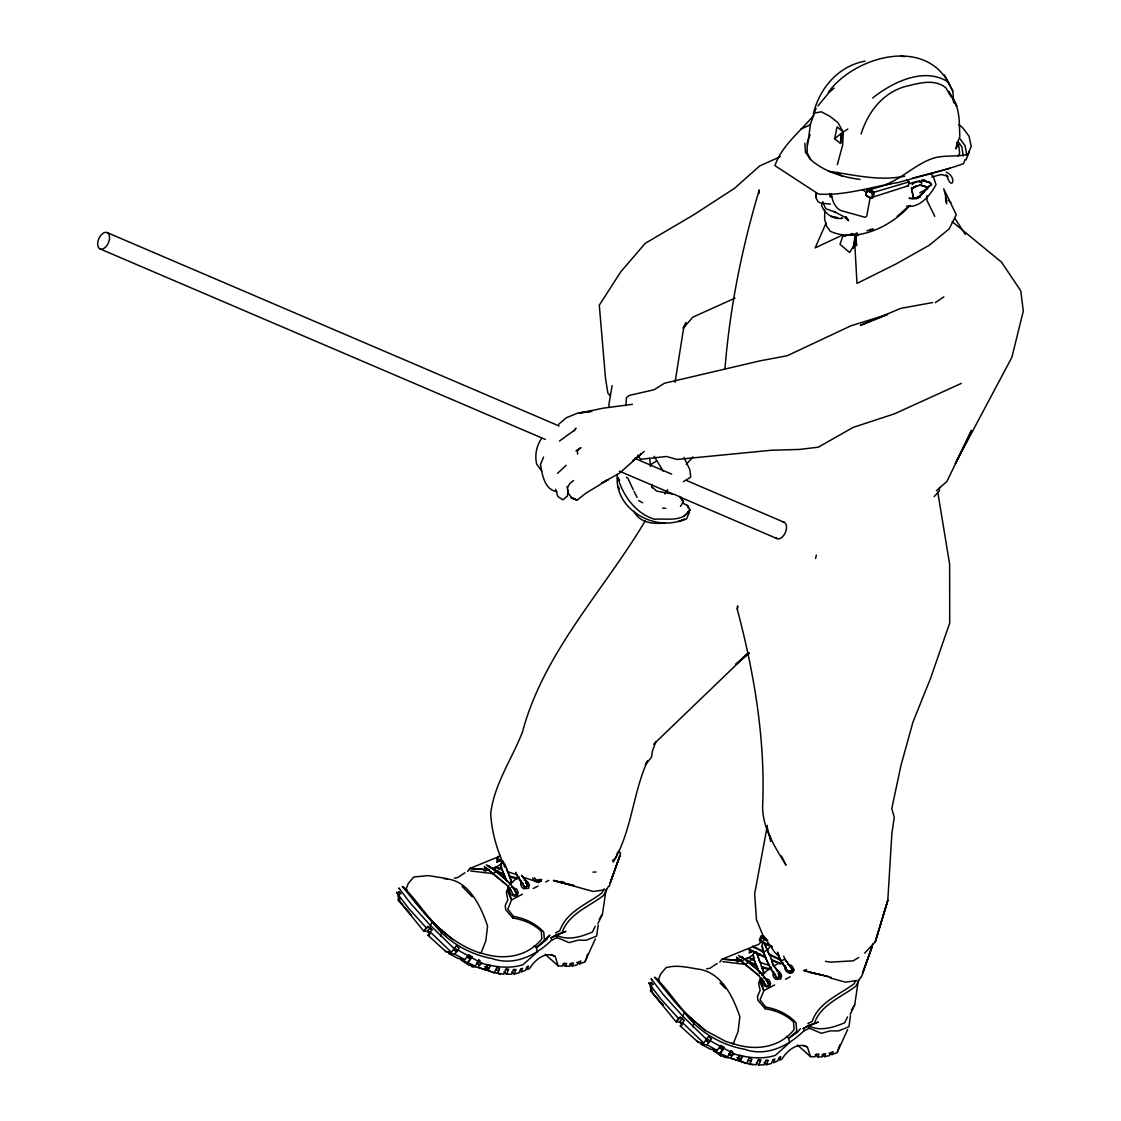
<?xml version="1.0" encoding="UTF-8"?>
<svg xmlns="http://www.w3.org/2000/svg" width="1121" height="1121" viewBox="0 0 1121 1121"><rect width="100%" height="100%" fill="white"/><g stroke="black" fill="none" stroke-linecap="round" stroke-linejoin="round"><path stroke-width="1.5" d="M927.039 195.727L927.025 200.533L934.83 216.423M824.734 209.991L824.65 219.576L826.738 226.386L830.255 231.248C856.388 243.355 891.671 226.414 909.706 205.591M860.115 179.402C842.249 177.132 824.271 171.709 810.567 159.532L807.134 152.68L807.274 142.395L810.133 134.674M759.169 193.373L759.239 189.911C741.878 248.203 729.813 307.995 724.979 368.655M837.331 164.647L842.67 145.001L843.216 132.012L837.093 126.827L834.641 138.794L840.54 143.432L840.904 133.623L847.826 128.999M855.057 245.415L855.617 233.532M855.057 245.499L855.603 234.303M508.654 885.534L508.444 889.696L511.568 899.925L507.813 909.187L513.474 916.403C524.824 918.351 535.936 923.466 543.727 932.097L544.498 940.533L536.427 947.735L537.365 951.883L523.059 964.677C509.719 969.034 495.37 967.031 482.072 963.373L480.951 962.463L478.233 967.395L471.703 966.526L470.245 964.088M760.865 977.61L760.725 980.385L763.835 990.614L760.08 999.876L765.741 1007.092C777.091 1009.04 788.217 1014.155 795.994 1022.786L796.765 1031.222L788.708 1038.41L789.632 1042.558L775.326 1055.365C762 1059.723 747.637 1057.706 734.353 1054.062L733.232 1053.151L730.5 1058.084L723.984 1057.215L726.604 1057.173M522.386 883.866C522.82 884.735 515.94 875.361 515.66 872.236M774.653 974.555C771.808 972.271 763.289 954.532 762.504 946.558M779.263 975.704L777.96 978.016L779.684 975.788L778.997 973.757M816.102 193.064L815.836 197.478L817.994 201.766L821.118 203.139L830.437 204.078M625.91 405.564L626.471 397.563L629.245 395.419L654.047 389.758L664.445 383.242L760.234 360.808L787.18 355.749L851.091 325.735L885.912 314.973M939.51 487.509L939.272 490.9L934.171 496.631M737.31 609.376L737.66 605.886L737.282 609.348C753.999 672.362 765.111 737.716 762.756 803.07C761.159 826.247 774.513 846.229 786.003 865.174L781.449 855.926M536.37 880.279L535.964 879.607L537.73 880.686L539.495 879.439L537.828 880.742L535.894 879.523M791.902 968.936L791.58 970.674L790.627 970.646C789.394 972.313 786.62 969.637 790.109 971.431L792.309 969.581L791.328 967.998L792.281 969.609M567.997 491.601L567.478 496.028L562.896 499.84L557.88 496.505L555.554 489.274M515.786 892.905L515.142 890.536M764.06 981.253L764.69 983.635M768.053 983.593L767.409 981.211M807.582 145.226L810.497 124.011L816.06 108.261M606.167 889.163L602.439 914.176L597.927 923.634M858.434 979.852L854.706 1004.864L850.194 1014.323M598.194 925.021L596.624 936.105L586.283 940.239L578.03 940.183L569.076 942.621L557.151 937.576L555.806 934.802L565.965 931.369L551.014 937.885L551.686 940.141C536.244 955.218 514.189 966.414 492.161 958.553C468.844 954.391 446.018 940.953 432.117 921.686C421.258 910.756 412.262 898.215 402.285 886.515L407.119 889.836M850.475 1015.71L848.905 1026.78L838.55 1030.928L830.311 1030.872L821.357 1033.31L809.432 1028.265L808.087 1025.491L818.246 1022.058L803.295 1028.574L803.953 1030.83C788.511 1045.893 766.47 1057.103 744.442 1049.242C721.111 1045.066 698.285 1031.642 684.399 1012.375C673.525 1001.445 664.543 988.89 654.552 977.204L659.386 980.525M853.249 247.979L855.267 234.471M479.522 952.444C501.283 960.445 526.492 957.993 541.821 938.936L541.303 931.411C533.68 923.83 523.353 919.696 512.858 918.057L505.711 909.692L505.221 905.628L507.841 899.771L506.328 892.498L508.023 887.706M731.789 1043.133C753.55 1051.134 778.759 1048.667 794.102 1029.624L793.57 1022.1C785.961 1014.519 775.62 1010.385 765.139 1008.746L757.978 1000.38L757.488 996.317L760.108 990.46L758.609 983.173L760.304 978.395M869.279 189.911L874.044 192.237L873.049 197.058L908.374 185.736L909.005 181.896L907.015 180.005M957.096 142.465L956.017 148.925L958.595 139.452M612.136 385.568L608.871 404.639L609.418 407.441M675.066 382.247L683.53 328.691L686.038 322.596L683.137 327.893M767.381 825.406L754.671 893.703L756.465 919.781L762.77 934.928L774.681 952.261L779.431 956.956M866.883 189.575L871.087 192.476L867.079 190.794L866.015 195.474L871.563 198.403L872.46 193.499L874.044 192.237L868.313 188.608M874.044 192.237L873.147 197.142L871.563 198.403M534.297 877.673L537.491 882.003L538.64 881.05M777.526 952.107C778.549 957.04 786.199 972.832 790.908 971.739M853.361 247.993L854.805 241.309M815.584 558.454L816.34 555.105M840.54 143.432L843.216 132.012L838.018 122.707L829.82 116.248L821.329 111.806L814.308 113.151M500.162 855.365L496.701 858.266L498.439 861.292L500.288 860.241M761.523 942.579L762.154 942.509M440.511 936.147L442.038 930.486L432.117 921.686L430.478 925.54L452.8 947.287L482.072 963.373L479.746 964.845L476.761 963.668L475.318 966.162L468.648 965.181L461.011 959.842M692.778 1026.836L694.319 1021.175L684.399 1012.375L682.759 1016.229L705.067 1037.976L734.353 1054.062L732.013 1055.534L729.042 1054.357L727.599 1056.851L720.929 1055.87L713.292 1050.531M617.545 852.268L616.074 857.593L612.402 860.662M872.895 943.994L861.474 977.008M587.544 954.181L586.858 956.339M576.684 962.336L579.739 963.892L584.868 961.888L587.208 956.745M828.951 1053.025L832.02 1054.581L837.149 1052.577L839.825 1044.87M569.692 964.032L572.383 965.994L573.392 962.981L570.967 963.275L569.944 966.204L565.376 966.218L563.022 963.934M821.973 1054.721L824.65 1056.683L825.673 1053.67L823.234 1053.964L822.211 1056.893L817.657 1056.907L815.303 1054.623M813.342 113.894C819.465 88.279 838.368 65.999 865.02 61.165M526.814 886.361C523.773 888.757 529.392 884.847 526.73 883.068M609.207 886.319L620.628 853.305L618.666 850.755M540.42 879.256L541.569 879.663L541.037 881.148L538.318 882.549L534.829 881.302L532.615 878.163M785.246 965.629C783.173 969.595 788.161 974.527 792.169 972.846L793.836 970.352L793.682 968.628L791.468 965.475L787.979 964.228M610.609 881.568L615.625 867.654M616.172 866.155L619.997 855.575L610.048 883.11M862.876 972.257L867.906 958.343M868.453 956.844L872.264 946.264L862.511 973.322M511.807 971.907L514.203 974.051L515.87 969.483L513.586 969.469L511.779 974.149L506.58 974.247L504.016 971.963M694.866 1021.777L693.128 1020.124L705.319 1030.451L725.175 1041.143L733.218 1043.973L738.066 1031.558L739.846 1016.747C733.274 997.27 722.022 973.28 699.658 969.329C688.546 967.759 677.182 964.424 666.056 967.675L660.647 974.009L658.111 980.413C670.89 993.206 680.153 1009.559 694.319 1021.175L705.319 1030.451M764.074 1062.596L766.484 1064.74L768.151 1060.172L765.867 1060.158L764.046 1064.838L758.861 1064.936L756.283 1062.652M447.657 951.491L449.031 953.593L457.957 958.427L464.837 959.702L468.746 954.7L472.053 956.816L467.849 962.617L461.39 960.305M699.924 1042.166L701.312 1044.282L710.224 1049.116L717.118 1050.391L721.013 1045.389L724.334 1047.504L720.116 1053.306L713.671 1050.98M506.58 974.247L508.71 969.231L506.033 968.754L503.791 974.219L495.804 972.86L500.246 974.205M758.861 1064.936L760.977 1059.92L758.314 1059.443L756.058 1064.908L748.071 1063.549L752.527 1064.88M512.858 918.057L513.474 916.403M765.139 1008.746L765.741 1007.092M655.953 741.584L652.52 750.776L651.455 757.264L645.444 764.774L646.817 761.72M579.739 963.892L580.86 960.977L578.562 961.902L577.217 964.873L572.383 965.994M832.02 1054.581L833.141 1051.666L830.801 1052.605L829.498 1055.562L824.65 1056.683M966.022 159.897L969.357 151.685M965.153 159.546L963.443 163.694C942.116 171.275 919.752 176.403 897.879 182.611C871.493 186.647 845.57 195.909 818.54 194.101L774.947 165.656C781.771 145.576 800.366 131.451 813.706 115.407M543.559 457.088L540.504 464.472C542.256 474.772 544.512 489.821 557.039 491.671M647.714 760.514C632.72 793.276 631.908 831.193 613.159 862.133M497.654 973.056L499.602 968.488L496.673 967.633L494.403 972.832L484.412 969.427M749.935 1063.745L751.869 1059.177L748.94 1058.322L746.684 1063.507L736.679 1060.116M689.513 512.045L686.528 518.981L678.499 521.587L684.651 519.205C654.748 532.601 613.453 509.228 617.349 474.281M483.529 969.217L488.013 970.366L490.143 965.559L487.369 964.663L484.973 969.539L478.863 967.801M735.796 1059.906L740.294 1061.055L742.424 1056.248L739.636 1055.351L737.24 1060.228L731.144 1058.49M861.096 134.058C868.229 110.993 884.525 90.605 909.089 85.574C921.028 82.604 935.587 79.073 945.942 87.914L950.776 96.238M826.065 223.079L815.191 247.867L843.328 234.667L839.993 244.28L849.634 252.491L854.805 244.434L856.99 283.431L896.408 263.757L929.323 245.219L949.179 228.908L956.283 214.7L943.742 188.832L946.853 201.037M411.379 915.184L398.782 900.443L397.815 894.026L398.838 891.713L401.052 893.689M660.689 1002.524L651.063 991.132L650.096 984.7L651.105 982.402L653.319 984.378M584.868 961.888L595.335 938.922M958.259 156.169L959.646 153.115L958.637 144.525M837.149 1052.577L847.616 1029.61M489.274 967.465L490.143 965.559M778.535 972.706L779.67 973.504L778.535 972.706L778.871 974.205M741.556 1058.154L742.424 1056.248M402.691 905.264L399.987 901.929L398.978 895.707L400.085 893.269L398.838 891.713M662.497 1004.794L652.268 992.617L651.245 986.396L652.366 983.958L651.105 982.402M565.376 966.218L566.708 963.471L563.975 963.317L562.63 966.106L558.23 965.952L545.142 954.251M763.527 937.366L763.933 936.357L762.841 937.436M763.541 937.983L763.429 937.534M764.578 938.473L764.06 939.44M817.657 1056.907L818.975 1054.16L816.256 1054.006L814.897 1056.795L810.497 1056.641L797.409 1044.94M595.251 926.254L592.434 932.069C580.986 936.806 567.52 941.29 555.806 934.802M847.518 1016.943L844.716 1022.758C833.253 1027.495 819.787 1031.979 808.087 1025.491M562.041 932.7C568.473 913.853 588.889 906.707 603.504 895.539L608.465 886.361M814.322 1023.389C820.754 1004.542 841.17 997.396 855.771 986.228L860.746 977.05M765.643 1060.76L767.927 1060.774M765.405 947.175L767.381 943.378M541.359 438.829C536.328 446.298 534.675 455.252 536.651 464.038L541.737 471.1M567.492 487.691L569.72 483.585L573.56 480.517M521.531 881.106L520.69 884.175A6.502 6.194 10.1 0 0 523.899 888.757L528.439 888.378L529.28 885.324A6.502 6.194 10.1 0 0 526.085 880.742L524.39 880.181M773.812 971.795L772.972 974.864A6.502 6.194 10.1 0 0 776.166 979.446L780.72 979.067L781.547 976.013A6.502 6.194 10.1 0 0 778.352 971.431L776.671 970.87M604.135 888.855L601.809 893.101C586.928 904.171 566.385 911.751 559.855 930.682L555.652 932.826M855.631 980.959L854.09 983.79C839.195 994.859 818.652 1002.44 812.136 1021.371L807.919 1023.515M498.845 860.536L496.799 862.189L500.428 860.424M764.074 937.745L761.369 935.783L759.351 939.412L760.01 941.037L772.215 947.035M920.131 196.792L916.712 198.529L913.741 198.291L920.131 196.792L916.712 198.529L909.005 198.277C918.435 200.673 924.363 192.083 929.225 185.652M770.295 945.62L768.207 949.305L762.953 952.528M449.031 953.593L454.706 954.097L459.274 948.212L456.135 945.942L451.441 952.29L446.032 951.757L428.012 935.306L431.823 929.771L428.46 926.549M701.312 1044.282L706.973 1044.786L711.555 1038.901L708.402 1036.631L703.708 1042.978L698.313 1042.432L680.279 1025.995L684.104 1020.46L680.391 1017.195M763.541 938.347L764.172 937.254M765.265 937.871L763.751 940.365M822.982 202.397L821.497 204.919C824.159 213.817 833.393 219.562 842.53 218.343L841.395 218.006M599.132 919.416L602.439 914.176M851.414 1010.105L854.706 1004.864M763.863 942.229L761.748 945.521C764.018 957.81 770.842 968.474 777.371 978.857M574.204 430.814L575.97 428.11L574.709 430.002L559.463 441.029M510.335 887.944L509.284 890.887L510.854 894.334L514.147 896.268L517.229 895.539L518.28 892.582L516.711 889.135L511.722 887.229M762.616 978.633L761.551 981.576L763.135 985.023L766.428 986.956L769.496 986.228L770.561 983.271L768.978 979.824L763.99 977.918M645.304 520.775C603.897 590.417 543.685 652.114 522.442 732.083C511.849 759.239 494.291 783.985 490.704 813.482C491.643 832.16 497.037 850.194 504.898 867.093M680.433 506.342L683.46 501.928L680.895 497.276L673.931 494.249L656.668 491.124L651.974 486.934M924.026 191.733L917.286 197.969M664.697 493.983L667.766 489.751M472.053 956.816L467.849 962.617L475.318 966.162M724.334 1047.504L720.116 1053.306L727.599 1056.851M751.953 951.295L750.467 951.995L751.252 951.351M429.96 934.171C427.423 928.314 419.534 934.634 427.76 926.478L431.963 929.94M682.227 1024.86C679.704 1019.003 671.815 1025.323 680.041 1017.153L684.244 1020.614M427.283 931.425L430.366 927.403M679.55 1022.114L682.633 1018.092M467.513 871.451L469.825 868.509L500.008 856.122M719.78 962.14L722.092 959.198L758.665 944.344L761.145 941.948M763.303 937.352L763.99 936.483M761.986 940.659L760.809 942.004M547.188 939.132L536.427 947.735L534.171 945.648M800.408 1028.672L797.577 1032.119L788.708 1038.41L786.452 1036.336M817.966 105.92L828.965 92.623L834.08 88.125M913.923 186.983L912.55 188.58L916.81 186.058L913.923 186.983L920.355 185.021L924.853 186.268L919.682 184.853L927.754 187.768L924.18 185.68M683.46 328.019L692.82 317.159L734.984 298.144M424.663 930.332L427.704 926.983M676.93 1021.021L679.971 1017.658M686.178 464.402L693.044 456.92M775.914 976.881C774.065 974.079 778.436 979.488 776.307 977.106M778.605 977.498L779.698 975.788L779.67 976.741M925.273 189.855L930.36 185.624M864.669 953.088L875.291 941.85L887.804 900.303L891.868 833.52L894.278 817.251L891.784 808.619L900.948 765.531L912.928 722.176L930.584 678.261L949.711 622.982L949.641 564.283L937.759 492.091M749.753 951.028L750.411 950.426M498.074 861.334L499.153 860.886L498.383 861.292L498.088 859.779M687.902 512.185L689.947 510.069L688.112 505.949L682.437 502.909M683.866 516.333L689.947 510.069C683.053 522.47 666.294 518.21 654.608 519.247C636.322 514.035 622.673 495.538 617.909 477.56L619.563 480.503M765.489 940.029L766.091 939.258M544.498 940.533L549.893 935.18L536.427 947.735M828.377 92.244C854.692 56.134 926.212 36.194 949.823 85.28M912.102 184.713L913.853 183.003L918.435 181.574L923.984 180.887L929.827 182.485L923.984 180.887M653.599 744.288L748.996 652.548M509.312 883.558L511.4 881.61L504.772 863.759M509.887 884.469L511.975 882.521L506.496 868.495M761.579 974.247L763.667 972.299L761.215 965.966M762.168 975.158L764.256 973.21L756.129 951.575M763.849 942.705L762.42 941.71M747.371 653.571L735.824 664.305L749.192 653.417M557.445 473.384L566.175 465.327M509.789 884.497L517.706 877.239M762.056 975.186L769.973 967.927M641.142 453.977L619.324 473.328L601.865 482.983L608.339 479.536L585.989 493.114L577.189 500.092L572.088 498.523L567.843 492.539L567.548 489.387M936.371 490.732L946.951 481.413L971.543 430.352L955.316 463.646L1011.885 357.291L1023.291 311.106L1020.783 290.857L1001.515 262.132L952.191 221.664M897.206 216.339L909.635 205.535M558.734 424.242L566.119 417.839L578.268 412.878L591.79 411.225M527.431 884.903L526.828 886.683M640.974 454.019L632.917 460.703L644.253 451.469M834.641 138.794L840.904 133.623M502.797 861.727L500.667 863.408L501.381 868.257L506.846 881.414M755.064 952.416L752.948 954.097L753.662 958.945L759.828 973.673M489.26 869.125L485.449 871.101L483.838 870.611M741.542 959.814L737.716 961.79L736.105 961.3M775.494 974.093L774.485 974.345M872.656 97.989C892.428 82.197 924.096 66.657 947.988 81.861L952.808 91.053L953.621 102.698M498.383 861.138L497.682 859.499L503.918 862.371M498.018 870.218L493.086 873.651L470.554 870.961M499.251 869.35L501.718 867.64M750.299 960.907L745.367 964.34L722.821 961.65M751.532 960.038L753.999 958.329M494.683 868.229L502.614 862.876M746.95 958.917L753.242 954.672M750.285 950.244L750.65 951.981L751.42 951.575L750.706 951.967L749.949 950.188L766.091 958.007M935.222 302.642L943.854 296.911M464.893 872.783L457.55 877.659L454.299 878.107M717.16 963.457L709.817 968.348L706.58 968.796M791.244 971.515L792.127 970.926L793.318 971.837L791.776 971.164M575.97 450.894L580.944 447.615L577.399 450.74L577.567 454.089M751.42 951.575L750.538 951.841L748.968 948.955L765.671 957.11M551.014 937.885L554.615 935.573M803.295 1028.574L806.882 1026.261M683.432 481.652L690.732 477.14L689.849 469.657L683.922 457.438M757.698 955.751L760.332 954.139M650.628 464.598L656.738 460.899M752.695 951.112L749.08 952.878L750.243 952.037M858.728 957.516L853.081 960.851L830.395 962.14L825.49 961.314M518.827 876.524L516.417 877.911L509.396 875.949M519.261 877.547L516.851 878.948L509.985 876.86M771.094 967.213L768.684 968.6L761.677 966.638M771.528 968.236L769.118 969.637L762.266 967.549M919.837 192.756L927.557 188.608M496.967 861.895L497.962 861.362M503.287 861.292L496.701 858.266L496.967 860.297L498.397 859.597M773.42 966.106L779.417 962.925M522.414 894.236L511.568 899.925L507.477 891.069M533.26 888.533L537.912 886.094M545.661 882.031L548.758 880.405M774.681 984.925L763.835 990.614L759.744 981.758M785.527 979.222L790.179 976.783M885.548 184.657C902.195 178.169 914.862 165.053 931.551 158.832C943.364 154.474 955.919 157.36 967.927 154.278L971.234 146.361L969.02 136.131L962.463 127.458L958.763 124.641M780.65 961.229L784.826 959.17L793.346 970.744M782.948 962.659L780.356 963.948L772.103 960.487M800.674 129.265L809.642 125.048M551.686 940.141L557.151 937.576M803.953 1030.83L809.432 1028.265M780.3 156.702L759.702 165.922L734.759 188.132L693.955 214.657L645.22 243.355L620.852 271.73L599.301 305.164L605.48 378.197L607.876 393.079L610.146 395.699M804.275 970.436L806.391 969.497M961.3 383.41L894.46 413.831L853.165 427.395L818.302 447.181L799.693 449.423L771.206 450.264L677.168 459.442L666.463 456.485L640.567 459.316L637.933 455.126M487.579 866.099L492.203 868.453L496.197 866.799L501.844 868.929L505.949 879.074M887.636 314.581L860.41 325.356L900.583 308.415L932.588 302.558M749.837 950.72L750.706 951.967M890.999 183.494L868.957 190.01L871.928 192.854L909.005 181.896M909.257 183.634L917.328 181.252M931.845 176.964L941.248 174.498M739.888 956.872L742.172 956.591L742.859 957.81M852.226 233.883L843.987 236.013L853.866 233.785M912.27 178.197L950.314 168.248M866.897 230.758L873.357 229.216L869.91 229.455M829.498 193.933L830.143 196.974L831.754 196.651M527.697 885.646L526.94 885.8L527.683 885.17M779.978 976.335L779.417 976.573M749.234 950.986L749.977 950.832M526.295 883.418L526.099 883.096M778.563 974.107L779.445 974.878M912.648 198.403L914.372 198.095M684.399 1012.375L693.128 1020.124M904.745 176.137C879.312 181.49 853.74 174.792 828.573 171.289M558.23 965.952L555.147 956.367C545.086 950.93 534.507 960.347 529.532 968.6L527.515 969.441L528.397 965.98L526.856 966.82L525.609 970.226L521.209 972.033L522.596 968.348L520.69 968.81L519.205 972.776L514.203 974.051M810.497 1056.641L807.414 1047.042C797.353 1041.605 786.788 1051.036 781.799 1059.289L779.782 1060.116L780.678 1056.669L779.123 1057.509L777.89 1060.9L773.49 1062.722L774.877 1059.037L772.972 1059.499L771.472 1063.465L766.484 1064.74M591.538 411.421L579.431 413.089L603.266 408.156L632.426 404.303M604.289 889.892L593.177 891.475L559.911 882.241M856.556 980.581L845.444 982.164L830.311 978.016M512.591 886.655L517.454 894.348L513.32 894.81L510.391 889.317M766.4 940.141L763.387 938.767L762.756 936.89L766.161 939.37M738.585 955.442C750.86 962.687 762.756 972.299 769.721 985.037L765.601 985.499L762.658 980.006M907.337 185.834L908.374 185.736M749.781 950.93L748.968 948.955M526.324 886.809L525.259 886.865L525.889 887.622M924.839 180.481L921.952 180.677L924.727 180.509M592.939 872.138L596.036 871.998M665.061 522.961C653.599 524.264 639.545 523.073 633.968 511.232M444.056 878.738C468.284 879.186 480.825 906.118 487.579 926.058L485.799 940.869L480.951 953.284C462.104 947.371 446.06 935.39 432.117 921.686M513.376 970.071L515.66 970.085M471.703 966.526L474.323 966.484M941.164 174.512L946.951 176.011M428.012 935.306L429.189 935.306M680.279 1025.995L681.47 1025.995M921.686 180.159L924.713 180.215M527.164 884.189L525.959 882.689M743.237 960.585L722.092 959.198L735.53 960.01M488.896 865.846L490.592 867.122M483.263 869.321L469.825 868.509L488.56 869.812M662.539 508.121L665.79 508.345M541.569 879.663L541.065 880.055M559.239 881.863L554.993 880.91M810.399 972.468L811.506 972.538M822.898 975.228L812.193 972.93M789.801 972.468L788.974 971.473M447.377 878.64L428.222 875.599L413.775 876.986L408.366 883.32L405.844 889.724C418.609 902.517 427.872 918.87 442.038 930.486L453.052 939.762M508.219 970.296L505.529 969.819M760.5 1060.984L757.81 1060.494M906.483 206.124C919.809 208.492 930.36 195.068 936.021 184.671L933.611 177.426L931.005 173.503M523.213 883.404L522.218 883.656M831.39 977.47L804.121 970.842M901.074 56.05L904.423 56.709M560.598 881.484L563.877 882.143M828.433 976.517L814.925 973.35M561.397 882.493L553.564 880.307M813.678 973.182L804.247 970.506M922.975 180.705L928.468 181.98L931.649 185.021L931.145 183.452M562.644 882.661L573.812 885.324M573.658 885.716L553.438 880.63M804.822 143.334L805.509 152.274L807.134 152.68M836.098 217.124L837.205 217.418M484.973 969.539L478.233 967.395M488.013 970.366L494.403 972.832M737.24 1060.228L730.5 1058.084M740.294 1061.055L746.684 1063.507M498.747 970.534L495.804 969.693M751.014 1061.223L748.071 1060.382M486.416 966.484L488.658 968.908L484.664 966.694M738.683 1057.159L740.925 1059.597L736.931 1057.383M523.773 877.463L533.694 880.7M507.491 871.606L516.893 874.772M769.174 965.461L759.772 962.294L756.773 952.962M778.366 973.785L779.137 974.051L778.226 973.378M748.968 958.385L753.186 959.982M500.919 869.293L496.701 867.696L492.974 869.167L492.203 868.453L503.791 874.296M803.07 1045.332L807.414 1047.042M550.803 954.644L555.147 956.367M524.138 886.543C526.267 888.603 522.092 884.189 523.773 886.066M752.443 946.04L763.373 951.505M107.252 232.636A8.912 5.213 -66.8 0 1 105.85 246.802A8.912 5.213 -66.8 0 1 97.723 242.823A8.912 5.213 -66.8 0 1 107.252 232.636L559.113 425.98M634.682 458.321L671.675 474.141M686.136 480.334L784.238 522.316M99.965 248.876L545.381 439.474M619.353 471.128L672.418 493.829M680.461 497.276L776.937 538.556M753.424 947.287L756.955 948.814M732.419 1051.456L731.046 1050.867L729.042 1054.357L732.013 1055.534M480.152 960.781L478.765 960.179L476.761 963.668L479.746 964.845M771.963 946.236L760.01 941.037L762.224 937.576L761.369 935.783M764.494 943.798L771.682 959.604L779.992 963.233M539.509 880.475L541.037 881.148L539.86 880.237M767.815 940.155L762.224 937.576L763.387 938.767M872.46 193.499C866.463 184.965 862.974 197.772 870.19 197.38L866.883 215.442A3.321 2.494 53 0 1 864.207 217.068L841.296 210.664A16.156 9.823 70.5 0 1 838.172 208.814A16.058 9.304 72.9 0 1 835.453 205.774L834.655 204.54A16.156 8.87 75.2 0 1 832.749 200.365L831.137 193.765M769.538 954.91L779.838 959.884M780.875 959.828L768.796 953.873L764.606 943.265M758.23 969.763L756.058 964.971L739.846 956.788M946.867 175.941C951.939 191.971 957.544 177.118 946.25 172.172M758.399 949.557L764.13 952.542M486.318 864.753C497.962 871.718 509.607 880.672 516.347 892.764M746.67 960.599L756.647 965.882M494.403 869.924L504.366 875.207M703.708 1042.978L682.437 1022.576M706.973 1044.786L717.118 1050.391M451.441 952.29L430.17 931.901M454.706 954.097L464.837 959.702M638.634 500.498L642.641 502.811M719.416 1047.911L722.765 1050.013L720.313 1047.434M467.149 957.222L470.498 959.324L468.032 956.745M442.599 931.103L440.861 929.435M521.769 875.375L526.604 881.428L527.879 886.319L527.416 885.1L526.436 887.089M626.429 477.308L627.928 478.289L633.225 489.737M845.949 217.152L848.569 220.767L844.197 216.871L833.94 211.463L835.467 212.191L825.743 208.744L822.688 201.892M919.178 181.294L921.84 183.115L919.178 180.873M708.878 1042.376L705.838 1040.176M708.99 1042.46L706.748 1040.863M456.723 951.771L454.481 950.188M866.603 192.532L862.61 189.617M737.828 958.427L758.651 975.452M485.561 867.738L506.37 884.763M526.281 881.961L527.402 882.83L526.267 882.017M837.247 172.326L841.843 175.969M492.203 868.453L508.794 882.339M661.096 1002.875L663.31 1004.794M408.815 912.186L405.746 909.341M948.394 200.239L950.902 202.495M720.018 982.879L725.651 988.666M462.104 886.417L472.249 896.814M738.543 1057.075L740.925 1059.597M486.276 966.386L488.658 968.908M678.709 1018.681L660.801 998.979L651.245 986.396M426.442 927.992L408.534 908.29L398.978 895.707M682.759 1016.229L663.24 994.537L651.063 978.661L651.988 979.978M430.478 925.54L410.959 903.848L398.782 887.986L399.721 889.289M786.311 967.619L780.875 961.426L778.1 953.158M679.971 1021.455L682.283 1024.062M427.704 930.766L430.002 933.387M718.813 1053.432L720.929 1055.87M676.173 1022.016L652.268 992.617M423.906 931.327L399.987 901.929M777.54 977.554L778.17 978.311M651.063 991.132L650.334 990.249L651.511 992.141M398.782 900.443L398.067 899.56L399.23 901.452M778.31 971.809L773.07 965.293L771.682 959.604M521.84 875.907L526.029 881.12M697.304 1041.087L698.313 1042.432M445.023 950.398L446.032 951.757M959.016 137.589L965.083 145.758L966.877 155.399M776.601 977.862L775.746 976.377M958.217 141.778L961.93 146.907L963.163 155.931M845.921 217.11L847.588 219.436M785.05 959.366L790.417 967.017M805.509 152.274L810.567 159.532M650.096 984.7L648.765 982.767L649.577 984.308M397.815 894.026L396.484 892.078L397.31 893.619M954.924 218.525L965.363 234.429M663.198 471.128L654.104 456.303M775.55 976.027L776.166 976.966M456.611 951.687L453.571 949.487M768.614 983.453L761.075 973.028L744.484 959.142L748.478 957.488L754.111 959.618L756.058 964.971M790.039 972.313L790.585 973.238L790.277 972.159M537.758 881.624L538.318 882.549L538.01 881.47M845.78 216.689L846.916 218.665M525.09 888.168L516.094 873.189M952.584 98.242C960.375 109.62 959.142 123.969 959.842 137.098M944.471 74.995L952.808 91.053M633.996 491.278L637.092 497.43M764.158 982.921L758.427 975.13L736.567 957.082L737.254 959.898M510.77 889.962L506.146 884.441L484.3 866.393L484.973 869.209M856.864 232.72L858.013 235.592M783.691 956.115L784.826 959.17M527.515 885.268L527.879 886.319M687.257 505.249L688.168 507.967M771.192 958.945L773.07 964.859L778.885 972.103L780.16 977.008M767.058 826.639L770.744 841.226L770.351 836M526.239 881.975L526.604 883.516M830.661 193.863L831.292 196.764M946.727 203.938L945.535 197.899L946.46 202.873M956.858 142.395L957.712 146.753M567.17 486.402L567.969 491.194M651.805 484.454L652.366 487.859M753.424 954.994L753.887 958.077M501.143 864.305L501.605 867.388M650.544 466.532L649.676 458.363M855.575 234.079L856.752 245.653M815.822 195.488L815.836 197.478L815.808 194.423M782.892 521.994A8.912 5.213 -66.8 0 1 785.275 532.727A8.912 5.213 -66.8 0 1 775.844 537.688M478.765 960.179L476.887 963.542L478.765 960.179M731.046 1050.867L729.154 1054.23L731.046 1050.867M887.804 900.303L875.291 941.85L887.804 900.303M793.836 970.352L792.785 970.043L793.836 970.352M838.046 218.385L831.516 216.423L838.046 218.385M577.189 500.092L571.29 497.5L577.189 500.092M947.777 176.81L946.04 175.142L947.777 176.81M681.932 499.377L679.648 496.491L683.46 501.928L681.932 499.377M619.31 489.022L617.629 486.15L619.296 489.106M953.481 99.783L948.758 91.39L956.83 106.187L953.481 99.783M913.167 196.609L911.485 187.908L913.167 196.609"/></g></svg>
